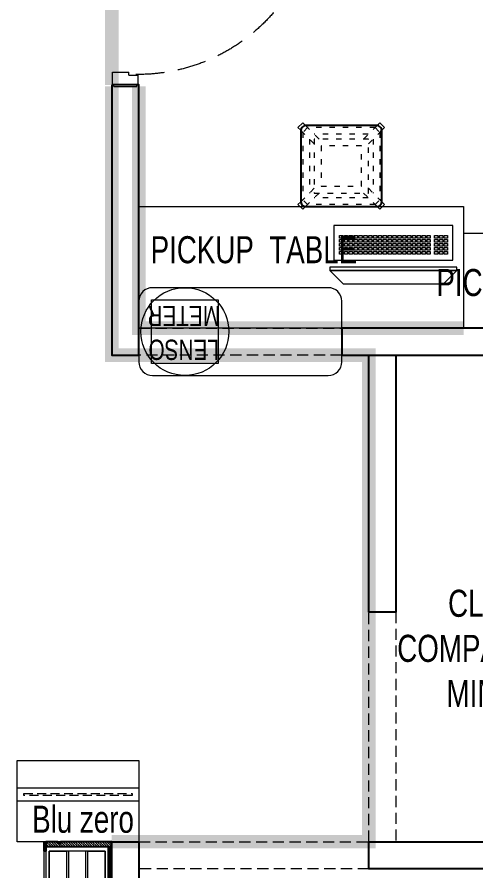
# Model space of a CAD drawing. Header units: feet. Extents: x 3454375 to 3464451, y -5718387 to -5709354.
# Drawn here: x 3461322 to 3463018, y -5716704 to -5713545 of the extents above; entities that cross this region are included whole.
import ezdxf

# ---------------------------------------------------------------- set-up
doc = ezdxf.new("R2010")
doc.units = ezdxf.units.FT
doc.header["$LTSCALE"] = 33
doc.header["$MEASUREMENT"] = 0
for name, pattern in [('a_p6_plan_L18$0$HIDDEN', [0.375, 0.25, -0.125]), ('ACAD_ISO03W100', [30, 12, -18]), ('D10_DASHED', [0.75, 0.5, -0.25]), ('HIDDEN2', [4.7625, 3.175, -1.5875])]:
    doc.linetypes.add(name, pattern=pattern)
for name, color, linetype, lineweight in [('Door', 2, 'Continuous', 13), ('LENS-CURTAIN', 5, 'a_p6_plan_L18$0$HIDDEN', 9), ('LENS-DOOR', 34, 'Continuous', 20), ('LENS-FURNITURE', 13, 'Continuous', 9), ('LENS-PARTITION', 21, 'Continuous', 25), ('LENS-TEXT', 31, 'Continuous', 5), ('LENS_TEXT', 31, 'Continuous', 5), ('LK-EQPMT', 3, 'Continuous', 18), ('LK-FF&E FLOOR', 1, 'Continuous', 9), ('LK-FF&E WALL', 1, 'Continuous', 9), ('LK-FLUTTED FINISH', 20, 'Continuous', 30), ('LK-IT', 3, 'Continuous', 18), ('LK-MIRROR', 133, 'Continuous', 13), ('LK-TILES FINISH', 251, 'Continuous', 5), ('LN-ELEVATION-1', 81, 'Continuous', 25), ('LN-ELEVATION-2', 103, 'Continuous', 20), ('LN-ELEVATION-3', 125, 'Continuous', 18), ('LN-ELEVATION-5', 167, 'Continuous', 5), ('LN-HATCH', 251, 'Continuous', 0), ('PLANO-TXT', 252, 'Continuous', 5)]:
    doc.layers.add(name, color=color, linetype=linetype, lineweight=lineweight)
doc.styles.add('LK TXT', font='GILC____.TTF', dxfattribs={"height": 100})
doc.styles.get("Standard").update_dxf_attribs({"font": 'GILC____.TTF'})
pattern_1 = [(45, (7858558.917, 3503823.203), (-4.4901280605, 4.4901280605), [])]

# ---------------------------------------------------------------- blocks, each defined once
blk = doc.blocks.new('VC HD 1010')
at = {"layer": 'LN-HATCH', "ltscale": 0.5}
h = blk.add_hatch(dxfattribs=at)
h.set_pattern_fill('ANSI31', color=256, scale=2)
h.set_pattern_definition([(45, (3761554.586, 1795022.936), (-4.490128061, 4.490128061), [])])
h.paths.add_polyline_path([(-505.2, 24), (-505.2, -166), (-499.2, -166), (-499.2, -176), (-505.2, -176), (-505.2, -220), (-487.2, -220), (-487.2, 24)])
h = blk.add_hatch(dxfattribs=at)
h.set_pattern_fill('ANSI31', color=256, scale=2)
h.set_pattern_definition(pattern_1)
h.paths.add_polyline_path([(504.8, 24), (504.8, -166), (498.8, -166), (498.8, -176), (504.8, -176), (504.8, -220), (486.8, -220), (486.8, 24)])
h = blk.add_hatch(dxfattribs=at)
h.set_pattern_fill('ANSI31', color=256, scale=2)
h.set_pattern_definition([(45, (7858741.917, 3503823.203), (-4.4901280605, 4.4901280605), [])])
h.paths.add_polyline_path([(-470.2, -220), (-470.2, -226), (-505.2, -226), (-505.2, -220)])
h = blk.add_hatch(dxfattribs=at)
h.set_pattern_fill('ANSI31', color=256, scale=2)
h.set_pattern_definition(pattern_1)
h.paths.add_polyline_path([(476.8, -220), (476.8, -226), (511.8, -226), (511.8, -220)])
at = {"layer": 'LN-ELEVATION-1', "ltscale": 0.5}
for points in [[(-505.2, 24), (-505.2, -166), (-499.2, -166), (-499.2, -176), (-505.2, -176), (-505.2, -220), (-487.2, -220), (-487.2, 24)], [(486.8, 12), (-487.2, 12), (-487.2, 18), (486.8, 18)], [(504.8, 24), (504.8, -166), (498.8, -166), (498.8, -176), (504.8, -176), (504.8, -220), (486.8, -220), (486.8, 24)], [(-470.2, -220), (-470.2, -226), (-505.2, -226), (-505.2, -220)], [(469.8, -220), (469.8, -226), (504.8, -226), (504.8, -220)]]:
    blk.add_lwpolyline(points, close=True, dxfattribs=at)
at = {"layer": 'LN-ELEVATION-2', "ltscale": 0.5}
blk.add_lwpolyline([(470.2, 0), (-470.2, 0), (-470.2, -208), (470.2, -208)], close=True, dxfattribs=at)
at = {"layer": 'LN-ELEVATION-3', "ltscale": 0.5}
for p, q in [((-487.2, 24), (486.8, 24)), ((-470.2, -220), (469.8, -220)), ((469.8, -226), (-470.2, -226))]:
    blk.add_line(p, q, dxfattribs=at)
for points in [[(-470.2, 0), (-288.5, 0), (-288.5, -64), (-470.2, -64)], [(-280.5, 0), (-98.8, 0), (-98.8, -64), (-280.5, -64)], [(-90.8, 0), (90.8, 0), (90.8, -64), (-90.8, -64)], [(98.8, 0), (280.5, 0), (280.5, -64), (98.8, -64)], [(288.5, 0), (470.2, 0), (470.2, -64), (288.5, -64)], [(-470.2, -136), (-288.5, -136), (-288.5, -72), (-470.2, -72)], [(-280.5, -72), (-98.8, -72), (-98.8, -136), (-280.5, -136)], [(-90.8, -72), (90.8, -72), (90.8, -136), (-90.8, -136)], [(98.8, -72), (280.5, -72), (280.5, -136), (98.8, -136)], [(288.5, -72), (470.2, -72), (470.2, -136), (288.5, -136)], [(-470.2, -144), (-288.5, -144), (-288.5, -208), (-470.2, -208)], [(-280.5, -144), (-98.8, -144), (-98.8, -208), (-280.5, -208)], [(-90.8, -144), (90.8, -144), (90.8, -208), (-90.8, -208)], [(98.8, -144), (280.5, -144), (280.5, -208), (98.8, -208)], [(288.5, -144), (470.2, -144), (470.2, -208), (288.5, -208)]]:
    blk.add_lwpolyline(points, close=True, dxfattribs=at)
blk = doc.blocks.new('CLENS 600 TYPE 6')
at = {"layer": 'LN-ELEVATION-1', "ltscale": 0.5}
blk.add_lwpolyline([(130, -225), (-130, -225, -0.414214), (-150, -205), (-150, 55, -0.414214), (-130, 75), (130, 75, -0.414214), (150, 55), (150, -205, -0.414214)], format="xyb", close=True, dxfattribs=at)
at = {"layer": 'LN-ELEVATION-3', "linetype": 'ACAD_ISO03W100', "ltscale": 0.05}
for p, q in [((-82.3, 25), (-124.7, 67.4)), ((124.7, 67.4), (-124.7, 67.4)), ((82.3, 25), (124.7, 67.4)), ((-100, 7.3), (-142.4, 49.7)), ((-142.4, -199.7), (-142.4, 49.7)), ((99.7, 42.4), (-99.7, 42.4)), ((100, 7.3), (142.4, 49.7)), ((142.4, -199.7), (142.4, 49.7)), ((-117.4, -174.7), (-117.4, 24.7)), ((117.4, -174.7), (117.4, 24.7)), ((-100, -157.3), (-142.4, -199.7)), ((100, -157.3), (142.4, -199.7)), ((-82.3, -175), (-124.7, -217.4)), ((82.3, -175), (124.7, -217.4)), ((124.7, -217.4), (-124.7, -217.4)), ((99.7, -192.4), (-99.7, -192.4))]:
    blk.add_line(p, q, dxfattribs=at)
for points in [[(-132.2, 74.9), (-124.7, 67.4), (-142.4, 49.7), (-149.9, 57.2)], [(132.2, 74.9), (124.7, 67.4), (142.4, 49.7), (149.9, 57.2)], [(-132.2, -224.9), (-124.7, -217.4), (-142.4, -199.7), (-149.9, -207.2)], [(132.2, -224.9), (124.7, -217.4), (142.4, -199.7), (149.9, -207.2)]]:
    blk.add_lwpolyline(points, dxfattribs=at)
for points in [[(100, -175), (-100, -175), (-100, 25), (100, 25)], [(75, -150), (-75, -150), (-75, 0), (75, 0)]]:
    blk.add_lwpolyline(points, close=True, dxfattribs=at)
at = {"layer": 'LN-ELEVATION-5', "ltscale": 0.5}
for points in [[(-149.9, 57.2), (-160.1, 67.4), (-142.4, 85.1), (-132.2, 74.9)], [(149.9, 57.2), (160.1, 67.4), (142.4, 85.1), (132.2, 74.9)], [(-149.9, -207.2), (-160.1, -217.4), (-142.4, -235.1), (-132.2, -224.9)], [(149.9, -207.2), (160.1, -217.4), (142.4, -235.1), (132.2, -224.9)]]:
    blk.add_lwpolyline(points, dxfattribs=at)
blk = doc.blocks.new('*U24')
at = {"layer": 'LK-EQPMT', "ltscale": 12}
blk.add_lwpolyline([(6, 4.9), (-6, 4.9), (-6, -4.9), (6, -4.9)], close=True, dxfattribs=at)
blk = doc.blocks.new('*U25')
at = {"color": 0, "linetype": 'ByBlock', "lineweight": -2}
for p in [(0, 0), (18, 0), (35.9, 0), (53.9, 0), (71.8, 0), (89.8, 0), (107.8, 0), (125.7, 0), (143.7, 0), (161.6, 0), (179.6, 0), (197.6, 0), (215.5, 0), (233.5, 0), (251.4, 0), (269.4, 0), (287.4, 0), (305.3, 0), (323.3, 0), (0, -14.7), (0, -29.5), (18, -14.7), (18, -29.5), (35.9, -14.7), (35.9, -29.5), (53.9, -14.7), (53.9, -29.5), (71.8, -14.7), (71.8, -29.5), (89.8, -14.7), (89.8, -29.5), (107.8, -14.7), (107.8, -29.5), (125.7, -14.7), (125.7, -29.5), (143.7, -14.7), (143.7, -29.5), (161.6, -14.7), (161.6, -29.5), (179.6, -14.7), (179.6, -29.5), (197.6, -14.7), (197.6, -29.5), (215.5, -14.7), (215.5, -29.5), (233.5, -14.7), (233.5, -29.5), (251.4, -14.7), (251.4, -29.5), (269.4, -14.7), (269.4, -29.5), (287.4, -14.7), (287.4, -29.5), (305.3, -14.7), (305.3, -29.5), (323.3, -14.7), (323.3, -29.5), (0, -44.2), (0, -59), (18, -44.2), (18, -59), (35.9, -44.2), (35.9, -59), (53.9, -44.2), (53.9, -59), (71.8, -44.2), (71.8, -59), (89.8, -44.2), (89.8, -59), (107.8, -44.2), (107.8, -59), (125.7, -44.2), (125.7, -59), (143.7, -44.2), (143.7, -59), (161.6, -44.2), (161.6, -59), (179.6, -44.2), (179.6, -59), (197.6, -44.2), (197.6, -59), (215.5, -44.2), (215.5, -59), (233.5, -44.2), (233.5, -59), (251.4, -44.2), (251.4, -59), (269.4, -44.2), (269.4, -59), (287.4, -44.2), (287.4, -59), (305.3, -44.2), (305.3, -59), (323.3, -44.2), (323.3, -59)]:
    blk.add_blockref('*U24', p, dxfattribs=at)
blk = doc.blocks.new('*U22')
at = {"layer": 'LK-EQPMT', "ltscale": 12}
blk.add_lwpolyline([(6, 4.9), (-6, 4.9), (-6, -4.9), (6, -4.9)], close=True, dxfattribs=at)
blk = doc.blocks.new('*U23')
at = {"color": 0, "linetype": 'ByBlock', "lineweight": -2}
for p in [(0, 0), (18, 0), (35.9, 0), (0, -14.7), (0, -29.5), (18, -14.7), (18, -29.5), (35.9, -14.7), (35.9, -29.5), (0, -44.2), (0, -59), (18, -44.2), (18, -59), (35.9, -44.2), (35.9, -59)]:
    blk.add_blockref('*U22', p, dxfattribs=at)
blk = doc.blocks.new('*U17')
at = {"ltscale": 12}
blk.add_lwpolyline([(8, 0), (8, 129.1), (448, 129.1), (448, 0)], close=True, dxfattribs=at)
for name, p in [('*U25', (35.2, 101.6)), ('*U23', (386.6, 101.6))]:
    blk.add_blockref(name, p)
blk = doc.blocks.new('Pickup table PC')
at = {"layer": 'LN-ELEVATION-2', "ltscale": 0.5}
for points in [[(470, 50), (0, 50), (0, 62), (470, 62)], [(420, 0), (50, 0), (0, 50), (470, 50)]]:
    blk.add_lwpolyline(points, close=True, dxfattribs=at)
blk = doc.blocks.new('*U41')
at = {"layer": 'LENS-DOOR'}
for p, q in [((548121.7, 1779235.3), (548121.7, 1778573.8)), ((548121.7, 1779235.3), (548153, 1779235.3)), ((548153, 1778573.8), (548153, 1779235.3)), ((547447.3, 1778568.6), (547452.5, 1778568.6)), ((547447.3, 1778484.1), (547447.3, 1778568.6)), ((547452.5, 1778573.8), (547488.9, 1778573.8)), ((547452.5, 1778568.6), (547452.5, 1778573.8)), ((547488.9, 1778539.9), (547488.9, 1778573.8)), ((548121.7, 1778573.8), (548153, 1778573.8)), ((548192.1, 1778573.8), (548155.6, 1778573.8)), ((548155.6, 1778539.9), (548155.6, 1778573.8)), ((548192.1, 1778568.6), (548192.1, 1778573.8)), ((548197.3, 1778568.6), (548192.1, 1778568.6)), ((548197.3, 1778484.1), (548197.3, 1778568.6)), ((547488.9, 1778539.9), (547499.3, 1778539.9)), ((547499.3, 1778478.9), (547499.3, 1778539.9)), ((548145.2, 1778478.9), (548145.2, 1778539.9)), ((548155.6, 1778539.9), (548145.2, 1778539.9)), ((547447.3, 1778484.1), (547452.5, 1778484.1)), ((547452.5, 1778478.9), (547452.5, 1778484.1)), ((548192.1, 1778478.9), (548192.1, 1778484.1)), ((548197.3, 1778484.1), (548192.1, 1778484.1)), ((547452.5, 1778478.9), (547499.3, 1778478.9)), ((548192.1, 1778478.9), (548145.2, 1778478.9))]:
    blk.add_line(p, q, dxfattribs=at)
at = {"layer": 'LENS-DOOR', "color": 7, "linetype": 'HIDDEN2'}
blk.add_ellipse((548153, 1778573.8), major_axis=(-661.5, 0), ratio=1, start_param=-1.570791, end_param=0.051209, dxfattribs=at)
blk = doc.blocks.new('BLUE ZERO')
at = {"layer": 'LENS-FURNITURE', "ltscale": 0.5}
for points in [[(86206.7, 120883.4), (86206.7, 120433.4), (85906.7, 120433.4), (85906.7, 120883.4)], [(86106.7, 120883.4), (86106.7, 120433.4), (86056.7, 120433.4), (86056.7, 120883.4)]]:
    blk.add_lwpolyline(points, close=True, dxfattribs=at)
at = {"layer": 'LENS-FURNITURE', "linetype": 'D10_DASHED', "ltscale": 2}
blk.add_lwpolyline([(86085.7, 120858.4), (86085.7, 120458.4), (86077.7, 120458.4), (86077.7, 120858.4)], close=True, dxfattribs=at)

msp = doc.modelspace()

# ---------------------------------------------------------------- linework, layer by layer
at = {"layer": 'LENS-CURTAIN', "ltscale": 5}
for points in [[(3461772.4, -5714695.8), (3462522.4, -5714695.8), (3462522.4, -5714795.8), (3461772.4, -5714795.8)], [(3462722.4, -5715745.8), (3462722.4, -5716595.8), (3462622.4, -5716595.8), (3462622.4, -5715745.8)], [(3462622.4, -5716695.8), (3461772.4, -5716695.8), (3461772.4, -5716595.8), (3462622.4, -5716595.8)]]:
    msp.add_lwpolyline(points, close=True, dxfattribs=at)
at = {"layer": 'LENS-PARTITION'}
for points in [[(3461672.4, -5713795.8), (3461672.4, -5714795.8), (3461772.4, -5714795.8), (3461772.4, -5713795.8)], [(3464222.4, -5714695.8), (3462522.4, -5714695.8), (3462522.4, -5714795.8), (3464222.4, -5714795.8)], [(3462722.4, -5715745.8), (3462622.4, -5715745.8), (3462622.4, -5714795.8), (3462722.4, -5714795.8)], [(3461772.4, -5718113.1), (3461672.4, -5718113.8), (3461672.4, -5716595.8), (3461772.4, -5716595.8)], [(3462622.4, -5716595.8), (3464222.4, -5716595.8), (3464222.4, -5716695.8), (3462622.4, -5716695.8)]]:
    msp.add_lwpolyline(points, close=True, dxfattribs=at)
at = {"layer": 'LK-EQPMT'}
msp.add_lwpolyline([(3461819.5, -5714825.8), (3461819.5, -5714590.8), (3462065.5, -5714590.8), (3462065.5, -5714825.8)], close=True, dxfattribs=at)
at = {"layer": 'LK-FF&E WALL'}
for points in [[(3462972.4, -5714695.8), (3461772.4, -5714695.8), (3461772.4, -5714245.8), (3462972.4, -5714245.8)], [(3463872.4, -5714695.8), (3463872.4, -5714345.8), (3462972.4, -5714345.8), (3462972.4, -5714695.8)]]:
    msp.add_lwpolyline(points, close=True, dxfattribs=at)
msp.add_lwpolyline([(3462522.4, -5714820.8), (3462522.4, -5714595.8, 0.414214), (3462472.4, -5714545.8), (3461822.4, -5714545.8, 0.414214), (3461772.4, -5714595.8), (3461772.4, -5714820.8, 0.414214), (3461822.4, -5714870.8), (3462472.4, -5714870.8, 0.414214)], format="xyb", close=True, dxfattribs=at)
msp.add_circle((3461942.5, -5714708.3), 162.5, dxfattribs=at)
at = {"layer": 'LK-FLUTTED FINISH', "linetype": 'ACAD_ISO03W100', "ltscale": 0.05, "const_width": 50}
msp.add_lwpolyline([(3461672.4, -5713801), (3461672.4, -5714795.8), (3462622.4, -5714795.8), (3462622.4, -5716595.8), (3461672.4, -5716595.8)], dxfattribs=at)
at = {"layer": 'LK-MIRROR', "linetype": 'ACAD_ISO03W100', "ltscale": 0.05, "const_width": 50}
msp.add_lwpolyline([(3461672.4, -5712481.5), (3461672.4, -5713795.8)], dxfattribs=at)
at = {"layer": 'LK-TILES FINISH', "color": 212, "linetype": 'ACAD_ISO03W100', "ltscale": 0.05, "const_width": 50}
msp.add_lwpolyline([(3462972.4, -5714695.8), (3461772.4, -5714695.8), (3461772.4, -5713801)], dxfattribs=at)

# ---------------------------------------------------------------- block references
at = {"layer": 'Door', "xscale": -1, "rotation": 270}
msp.add_blockref('*U41', (1683196, -6261248.3), dxfattribs=at)
at = {"layer": 'LK-FF&E FLOOR', "rotation": 90}
msp.add_blockref('BLUE ZERO', (3582205.8, -5802502.5), dxfattribs=at)
at = {"layer": 'LK-FF&E WALL', "xscale": -1, "rotation": 180}
msp.add_blockref('CLENS 600 TYPE 6', (3462520.6, -5714170.8), dxfattribs=at)
at = {"layer": 'LK-FF&E WALL', "rotation": 270.0000000000061}
msp.add_blockref('VC HD 1010', (3461648.4, -5717101), dxfattribs=at)
at = {"layer": 'LK-IT', "ltscale": 0.5, "xscale": -1, "rotation": 180}
msp.add_blockref('*U17', (3462484.8, -5714315.5), dxfattribs=at)
at = {"layer": 'LK-IT', "xscale": -1}
msp.add_blockref('Pickup table PC', (3462947.9, -5714531.7), dxfattribs=at)

# ---------------------------------------------------------------- texts
at = {"layer": 'LENS-TEXT', "color": 0, "linetype": 'Continuous', "ltscale": 3, "char_height": 100, "attachment_point": 5, "style": 'LK TXT'}
for s, width, insert in [('PICKUP  TABLE  ', 783.964, (3462197.5, -5714406)), (' PICKUP STORAGE-900', 1099.487, (3463416.1, -5714527.4))]:
    msp.add_mtext_dynamic_manual_height_columns(s, width=width, gutter_width=1, heights=[0], dxfattribs=dict(at, insert=insert))
at = {"layer": 'LENS-TEXT', "color": 0, "linetype": 'Continuous', "ltscale": 3, "insert": (3461938.2, -5714713.1), "char_height": 75, "attachment_point": 5, "rotation": 180, "style": 'LK TXT'}
msp.add_mtext_dynamic_manual_height_columns('LENSO\\PMETER', width=353.056, gutter_width=0.5, heights=[0], dxfattribs=at)
at = {"layer": 'LENS_TEXT', "linetype": 'Continuous', "ltscale": 3, "insert": (3463128.7, -5715881), "char_height": 100, "attachment_point": 5}
msp.add_mtext_dynamic_manual_height_columns('CLINIC-1 COMPACT ROC- MINSIGN', width=930.495, gutter_width=1, heights=[0], dxfattribs=at)
at = {"layer": 'PLANO-TXT', "linetype": 'Continuous', "ltscale": 3, "insert": (3461566.1, -5716513.3), "char_height": 100, "width": 510.552, "attachment_point": 5, "style": 'LK TXT'}
msp.add_mtext('\\pt800;Blu zero', dxfattribs=at)

doc.saveas('drawing.dxf')
